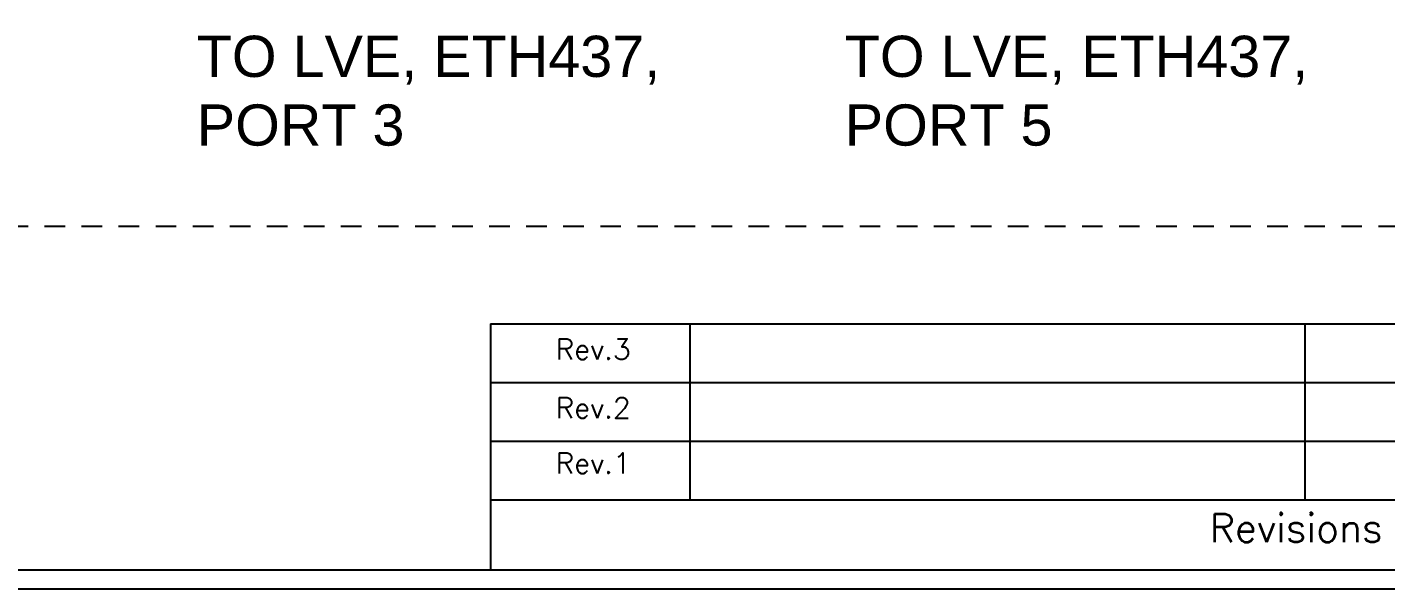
# Model space of a CAD drawing. Header units: inches. Extents: x 0 to 34, y 0 to 22.
# Drawn here: x 6.93 to 15.18, y 0 to 3.41 of the extents above; entities that cross this region are included whole.
import ezdxf
from ezdxf.enums import TextEntityAlignment as Align

# ---------------------------------------------------------------- set-up
doc = ezdxf.new("R2010")
doc.units = ezdxf.units.IN
doc.header["$MEASUREMENT"] = 0
doc.linetypes.add('HIDDEN2', pattern=[0.1875, 0.125, -0.0625])
doc.layers.add('LOCBOX', color=92, linetype='Continuous')
doc.styles.add('Fields', font='simplex.shx', dxfattribs={"height": 0.115})
doc.styles.get("Standard").update_dxf_attribs({"font": 'arial.ttf'})
doc.styles.add('Title_Block', font='simplex.shx', dxfattribs={"height": 0.1205})

# ---------------------------------------------------------------- blocks, each defined once
blk = doc.blocks.new('RG_Master_Ver_4_1')
at = {"color": 3}
for p, q in [((9.7477, 1.6072), (33.9, 1.6072)), ((9.7477, 1.6072), (9.7477, 0.1156)), ((10.9571, 1.6072), (10.9571, 0.5401)), ((14.692, 1.6072), (14.692, 0.5401)), ((9.7477, 1.2515), (19.3162, 1.2515)), ((9.7477, 0.8958), (19.3162, 0.8958)), ((9.7477, 0.5401), (19.3162, 0.5401)), ((0.1, 0.1156), (33.9, 0.1156))]:
    blk.add_line(p, q, dxfattribs=at)
blk.add_lwpolyline([(0, 0), (34, 0), (34, 22), (0, 22)], close=True, dxfattribs=at)
at = {"attachment_point": 1, "style": 'Title_Block'}
for s, width, insert, char_height in [('\\pxqc;Rev.3', 1.244981, (9.7477, 1.5157), 0.125), ('\\pxqc;Rev.2', 1.244981, (9.7477, 1.16), 0.125), ('\\pxqc;Rev.1', 1.244981, (9.7477, 0.8246), 0.125), ('\\pxqc;Revisions', 9.426284, (9.9255, 0.4547), 0.171452)]:
    blk.add_mtext_dynamic_manual_height_columns(s, width=width, gutter_width=0.8573, heights=[0], dxfattribs=dict(at, insert=insert, char_height=char_height))
at = {"style": 'Fields'}
for tag, p in [('DESCRIPTION_3', (12.8658, 1.3511)), ('DRN_3', (15.2224, 1.3511)), ('CHK_3', (16.2793, 1.3511)), ('APP_3', (17.3022, 1.3511)), ('DATE_3', (18.5794, 1.3511)), ('DRAWING_DESC', (31.9795, 1.2896)), ('CUSTOMER', (28.7466, 1.2575)), ('DESCRIPTION_2', (12.8658, 0.9954)), ('DRN_2', (15.2224, 0.9954)), ('CHK_2', (16.2793, 0.9954)), ('APP_2', (17.3022, 0.9954)), ('DATE_2', (18.5794, 0.9954)), ('DRAWING_#', (32.0466, 0.9384)), ('SIZE', (30.4645, 0.9384)), ('REV', (33.2929, 0.9384)), ('DESCRIPTION_1', (12.8658, 0.6397)), ('DRN_1', (15.2224, 0.6397)), ('CHK_1', (16.2793, 0.6397)), ('APP_1', (17.3022, 0.6397)), ('DATE_1', (18.5794, 0.6397)), ('PROJECT_#', (28.7313, 0.5685)), ('DRN_BY', (30.6831, 0.5685)), ('CHK_BY', (31.5115, 0.5685)), ('APP_BY', (32.4534, 0.5685)), ('SCALE', (33.3268, 0.5685)), ('PROJECT_NAME', (28.771, 0.2199)), ('SHEETNUM', (32.5027, 0.2199)), ('TTL_SHTS', (33.2971, 0.2199))]:
    blk.add_attdef(tag, text='', height=0.125, dxfattribs=at).set_placement(p, align=Align.CENTER)
at = {"style": 'Fields', "flags": 9}
blk.add_attdef('WD_TB', (9.7029, 0.2379), '', height=0.0638, dxfattribs=at)

msp = doc.modelspace()

# ---------------------------------------------------------------- linework, layer by layer
at = {"layer": 'LOCBOX', "linetype": 'HIDDEN2'}
msp.add_lwpolyline([(19.5388, 2.1986), (1.7888, 2.1986), (1.7888, 21.0736), (19.5388, 21.0736)], close=True, dxfattribs=at)

# ---------------------------------------------------------------- block references
msp.add_blockref('RG_Master_Ver_4_1', (0, 0))

# ---------------------------------------------------------------- texts
at = {"char_height": 0.25, "attachment_point": 1}
for s, insert in [('TO LVE, ETH437, PORT 3', (7.9631, 3.3554)), ('TO LVE, ETH437, PORT 5', (11.8981, 3.3554))]:
    msp.add_mtext_dynamic_manual_height_columns(s, width=2.836158, gutter_width=5, heights=[0], dxfattribs=dict(at, insert=insert))

doc.saveas('drawing.dxf')
